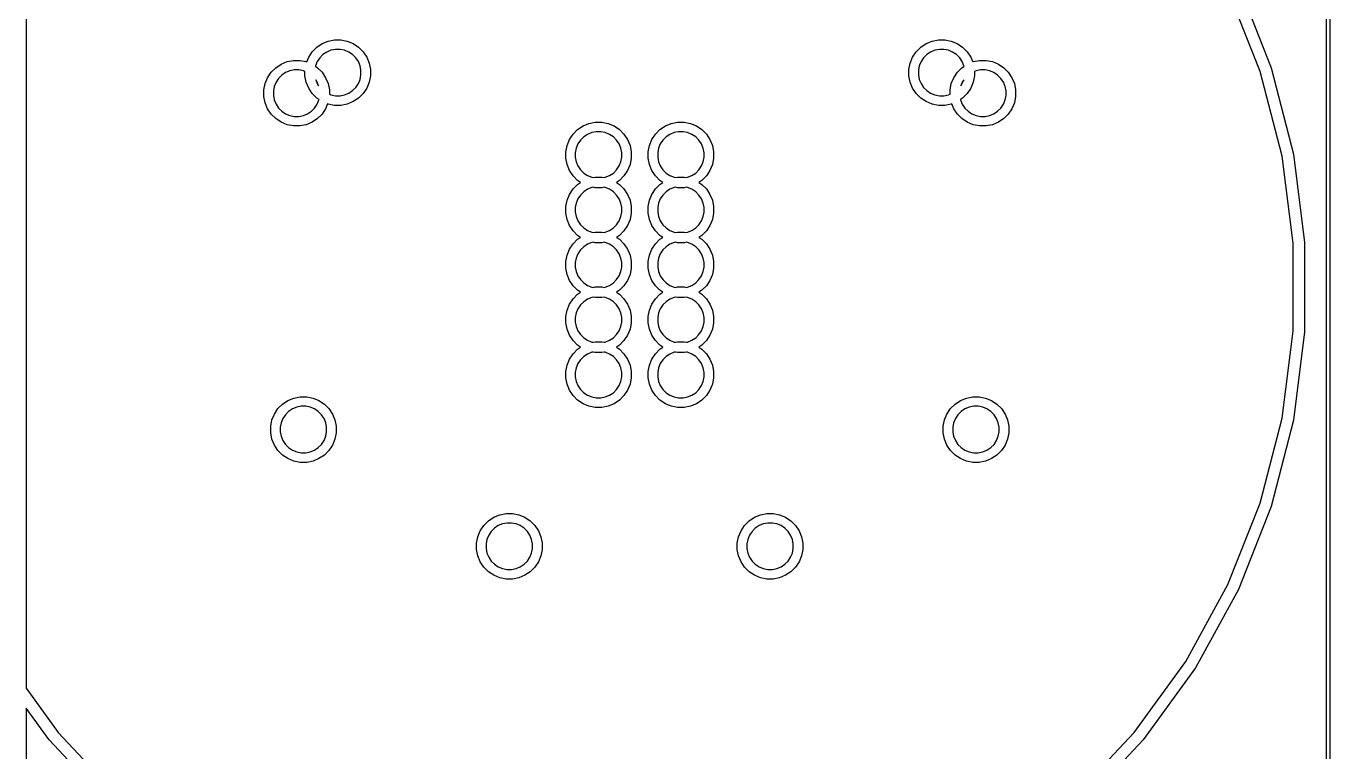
# Model space of a CAD drawing. Extents: x 2.38 to 7.63, y -6.62 to -2.09.
# Drawn here: x 6.884 to 7.632, y -3.032 to -2.616 of the extents above; entities that cross this region are included whole.
import ezdxf

# ---------------------------------------------------------------- set-up
doc = ezdxf.new("R2010")
doc.units = 0
doc.header["$MEASUREMENT"] = 0
doc.layers.add('BLACK', color=7, linetype='CONTINUOUS')

msp = doc.modelspace()

# ---------------------------------------------------------------- linework, layer by layer
at = {"layer": 'BLACK', "linetype": 'CONTINUOUS'}
for p, q in [((7.62992, -6.02074), (7.62992, -2.37631)), ((7.63189, -2.37595), (7.63189, -6.02083)), ((6.88386, -2.53587), (6.88386, -2.99594)), ((7.59189, -2.64212), (7.57337, -2.59534)), ((7.57943, -2.59249), (7.59826, -2.64005)), ((7.05377, -2.62617), (7.05719, -2.62475)), ((7.05719, -2.62475), (7.06082, -2.62403)), ((7.06082, -2.62403), (7.06453, -2.62403)), ((7.06453, -2.62403), (7.06816, -2.62475)), ((7.06816, -2.62475), (7.07159, -2.62617)), ((7.40023, -2.62617), (7.40365, -2.62475)), ((7.40365, -2.62475), (7.40728, -2.62403)), ((7.40728, -2.62403), (7.41099, -2.62403)), ((7.41099, -2.62403), (7.41462, -2.62475)), ((7.41462, -2.62475), (7.41804, -2.62617)), ((7.04601, -2.63393), (7.04807, -2.63085)), ((7.04807, -2.63085), (7.05069, -2.62823)), ((7.05069, -2.62823), (7.05377, -2.62617)), ((7.05419, -2.63249), (7.05233, -2.63434)), ((7.05637, -2.63103), (7.05419, -2.63249)), ((7.05879, -2.63003), (7.05637, -2.63103)), ((7.06137, -2.62951), (7.05879, -2.63003)), ((7.06399, -2.62951), (7.06137, -2.62951)), ((7.06656, -2.63003), (7.06399, -2.62951)), ((7.06899, -2.63103), (7.06656, -2.63003)), ((7.07117, -2.63249), (7.06899, -2.63103)), ((7.07302, -2.63434), (7.07117, -2.63249)), ((7.07159, -2.62617), (7.07467, -2.62823)), ((7.07467, -2.62823), (7.07729, -2.63085)), ((7.07729, -2.63085), (7.07934, -2.63393)), ((7.39247, -2.63393), (7.39453, -2.63085)), ((7.39453, -2.63085), (7.39715, -2.62823)), ((7.39715, -2.62823), (7.40023, -2.62617)), ((7.40064, -2.63249), (7.39879, -2.63434)), ((7.40282, -2.63103), (7.40064, -2.63249)), ((7.40525, -2.63003), (7.40282, -2.63103)), ((7.40782, -2.62951), (7.40525, -2.63003)), ((7.41045, -2.62951), (7.40782, -2.62951)), ((7.41302, -2.63003), (7.41045, -2.62951)), ((7.41544, -2.63103), (7.41302, -2.63003)), ((7.41763, -2.63249), (7.41544, -2.63103)), ((7.41948, -2.63434), (7.41763, -2.63249)), ((7.41804, -2.62617), (7.42112, -2.62823)), ((7.42112, -2.62823), (7.42374, -2.63085)), ((7.42374, -2.63085), (7.4258, -2.63393)), ((7.02445, -2.64266), (7.02707, -2.64004)), ((7.02707, -2.64004), (7.03015, -2.63798)), ((7.03015, -2.63798), (7.03357, -2.63656)), ((7.03357, -2.63656), (7.0372, -2.63584)), ((7.0372, -2.63584), (7.04091, -2.63584)), ((7.04091, -2.63584), (7.04454, -2.63656)), ((7.04454, -2.63656), (7.04486, -2.6367)), ((7.04486, -2.6367), (7.04601, -2.63393)), ((7.04987, -2.63895), (7.04981, -2.63922)), ((7.04981, -2.63922), (7.05104, -2.64004)), ((7.05087, -2.63652), (7.04987, -2.63895)), ((7.05233, -2.63434), (7.05087, -2.63652)), ((7.05104, -2.64004), (7.05366, -2.64266)), ((7.07448, -2.63652), (7.07302, -2.63434)), ((7.07549, -2.63895), (7.07448, -2.63652)), ((7.076, -2.64152), (7.07549, -2.63895)), ((7.07934, -2.63393), (7.08076, -2.63735)), ((7.08076, -2.63735), (7.08148, -2.64098)), ((7.39033, -2.64098), (7.39105, -2.63735)), ((7.39105, -2.63735), (7.39247, -2.63393)), ((7.39632, -2.63895), (7.39581, -2.64152)), ((7.39733, -2.63652), (7.39632, -2.63895)), ((7.39879, -2.63434), (7.39733, -2.63652)), ((7.41815, -2.64266), (7.42077, -2.64004)), ((7.42094, -2.63652), (7.41948, -2.63434)), ((7.42077, -2.64004), (7.422, -2.63922)), ((7.42194, -2.63895), (7.42094, -2.63652)), ((7.422, -2.63922), (7.42194, -2.63895)), ((7.4258, -2.63393), (7.42695, -2.6367)), ((7.42695, -2.6367), (7.42727, -2.63656)), ((7.42727, -2.63656), (7.4309, -2.63584)), ((7.4309, -2.63584), (7.43461, -2.63584)), ((7.43461, -2.63584), (7.43824, -2.63656)), ((7.43824, -2.63656), (7.44166, -2.63798)), ((7.44166, -2.63798), (7.44474, -2.64004)), ((7.44474, -2.64004), (7.44736, -2.64266)), ((7.59826, -2.64005), (7.61097, -2.68959)), ((7.02097, -2.64916), (7.02239, -2.64574)), ((7.02239, -2.64574), (7.02445, -2.64266)), ((7.02871, -2.64615), (7.02725, -2.64834)), ((7.03056, -2.6443), (7.02871, -2.64615)), ((7.03275, -2.64284), (7.03056, -2.6443)), ((7.03517, -2.64184), (7.03275, -2.64284)), ((7.03774, -2.64132), (7.03517, -2.64184)), ((7.04037, -2.64132), (7.03774, -2.64132)), ((7.04294, -2.64184), (7.04037, -2.64132)), ((7.04387, -2.64222), (7.04294, -2.64184)), ((7.04387, -2.64469), (7.04387, -2.64222)), ((7.04459, -2.64832), (7.04387, -2.64469)), ((7.05086, -2.64834), (7.05001, -2.64706)), ((7.05001, -2.64706), (7.05087, -2.64914)), ((7.05366, -2.64266), (7.05572, -2.64574)), ((7.05572, -2.64574), (7.05714, -2.64916)), ((7.07448, -2.64914), (7.07549, -2.64672)), ((7.07549, -2.64672), (7.076, -2.64415)), ((7.076, -2.64415), (7.076, -2.64152)), ((7.08148, -2.64469), (7.08076, -2.64832)), ((7.08148, -2.64098), (7.08148, -2.64469)), ((7.39033, -2.64469), (7.39033, -2.64098)), ((7.39105, -2.64832), (7.39033, -2.64469)), ((7.39581, -2.64152), (7.39581, -2.64415)), ((7.39581, -2.64415), (7.39632, -2.64672)), ((7.39632, -2.64672), (7.39733, -2.64914)), ((7.41467, -2.64916), (7.41609, -2.64574)), ((7.41609, -2.64574), (7.41815, -2.64266)), ((7.42094, -2.64914), (7.4218, -2.64706)), ((7.4218, -2.64706), (7.42095, -2.64834)), ((7.42794, -2.64469), (7.42722, -2.64832)), ((7.42887, -2.64184), (7.42794, -2.64222)), ((7.42794, -2.64222), (7.42794, -2.64469)), ((7.43144, -2.64132), (7.42887, -2.64184)), ((7.43407, -2.64132), (7.43144, -2.64132)), ((7.43664, -2.64184), (7.43407, -2.64132)), ((7.43907, -2.64284), (7.43664, -2.64184)), ((7.44125, -2.6443), (7.43907, -2.64284)), ((7.4431, -2.64615), (7.44125, -2.6443)), ((7.44456, -2.64834), (7.4431, -2.64615)), ((7.44736, -2.64266), (7.44942, -2.64574)), ((7.44942, -2.64574), (7.45084, -2.64916)), ((7.6044, -2.69084), (7.59189, -2.64212)), ((7.02025, -2.65279), (7.02097, -2.64916)), ((7.02025, -2.6565), (7.02025, -2.65279)), ((7.02625, -2.65076), (7.02573, -2.65333)), ((7.02573, -2.65333), (7.02573, -2.65596)), ((7.02725, -2.64834), (7.02625, -2.65076)), ((7.04601, -2.65174), (7.04459, -2.64832)), ((7.04807, -2.65482), (7.04601, -2.65174)), ((7.05069, -2.65744), (7.04807, -2.65482)), ((7.05172, -2.65042), (7.05086, -2.64834)), ((7.05087, -2.64914), (7.05172, -2.65042)), ((7.05714, -2.64916), (7.05786, -2.65279)), ((7.05786, -2.65279), (7.05786, -2.65526)), ((7.05786, -2.65526), (7.05879, -2.65564)), ((7.06656, -2.65564), (7.06899, -2.65464)), ((7.06899, -2.65464), (7.07117, -2.65318)), ((7.07117, -2.65318), (7.07302, -2.65133)), ((7.07302, -2.65133), (7.07448, -2.64914)), ((7.07729, -2.65482), (7.07467, -2.65744)), ((7.07934, -2.65174), (7.07729, -2.65482)), ((7.08076, -2.64832), (7.07934, -2.65174)), ((7.39247, -2.65174), (7.39105, -2.64832)), ((7.39453, -2.65482), (7.39247, -2.65174)), ((7.39715, -2.65744), (7.39453, -2.65482)), ((7.39733, -2.64914), (7.39879, -2.65133)), ((7.39879, -2.65133), (7.40064, -2.65318)), ((7.40064, -2.65318), (7.40282, -2.65464)), ((7.40282, -2.65464), (7.40525, -2.65564)), ((7.41302, -2.65564), (7.41395, -2.65526)), ((7.41395, -2.65279), (7.41467, -2.64916)), ((7.41395, -2.65526), (7.41395, -2.65279)), ((7.42095, -2.64834), (7.42009, -2.65042)), ((7.42009, -2.65042), (7.42094, -2.64914)), ((7.42374, -2.65482), (7.42112, -2.65744)), ((7.4258, -2.65174), (7.42374, -2.65482)), ((7.42722, -2.64832), (7.4258, -2.65174)), ((7.44557, -2.65076), (7.44456, -2.64834)), ((7.44608, -2.65333), (7.44557, -2.65076)), ((7.44608, -2.65596), (7.44608, -2.65333)), ((7.45084, -2.64916), (7.45156, -2.65279)), ((7.45156, -2.65279), (7.45156, -2.6565)), ((7.02097, -2.66013), (7.02025, -2.6565)), ((7.02239, -2.66355), (7.02097, -2.66013)), ((7.02573, -2.65596), (7.02625, -2.65853)), ((7.02625, -2.65853), (7.02725, -2.66096)), ((7.02725, -2.66096), (7.02871, -2.66314)), ((7.0494, -2.66314), (7.05086, -2.66096)), ((7.05192, -2.65826), (7.05069, -2.65744)), ((7.05086, -2.66096), (7.05186, -2.65853)), ((7.05186, -2.65853), (7.05192, -2.65826)), ((7.05687, -2.66078), (7.05572, -2.66355)), ((7.05719, -2.66092), (7.05687, -2.66078)), ((7.06082, -2.66164), (7.05719, -2.66092)), ((7.05879, -2.65564), (7.06137, -2.65616)), ((7.06453, -2.66164), (7.06082, -2.66164)), ((7.06137, -2.65616), (7.06399, -2.65616)), ((7.06399, -2.65616), (7.06656, -2.65564)), ((7.06816, -2.66092), (7.06453, -2.66164)), ((7.07159, -2.6595), (7.06816, -2.66092)), ((7.07467, -2.65744), (7.07159, -2.6595)), ((7.40023, -2.6595), (7.39715, -2.65744)), ((7.40365, -2.66092), (7.40023, -2.6595)), ((7.40728, -2.66164), (7.40365, -2.66092)), ((7.40525, -2.65564), (7.40782, -2.65616)), ((7.41099, -2.66164), (7.40728, -2.66164)), ((7.40782, -2.65616), (7.41045, -2.65616)), ((7.41045, -2.65616), (7.41302, -2.65564)), ((7.41462, -2.66092), (7.41099, -2.66164)), ((7.41494, -2.66078), (7.41462, -2.66092)), ((7.41609, -2.66355), (7.41494, -2.66078)), ((7.42112, -2.65744), (7.41989, -2.65826)), ((7.41989, -2.65826), (7.41995, -2.65853)), ((7.41995, -2.65853), (7.42095, -2.66096)), ((7.42095, -2.66096), (7.42241, -2.66314)), ((7.4431, -2.66314), (7.44456, -2.66096)), ((7.44456, -2.66096), (7.44557, -2.65853)), ((7.44557, -2.65853), (7.44608, -2.65596)), ((7.45084, -2.66013), (7.44942, -2.66355)), ((7.45156, -2.6565), (7.45084, -2.66013)), ((7.02445, -2.66663), (7.02239, -2.66355)), ((7.02707, -2.66925), (7.02445, -2.66663)), ((7.03015, -2.67131), (7.02707, -2.66925)), ((7.02871, -2.66314), (7.03056, -2.66499)), ((7.03056, -2.66499), (7.03275, -2.66645)), ((7.03275, -2.66645), (7.03517, -2.66746)), ((7.03517, -2.66746), (7.03774, -2.66797)), ((7.03774, -2.66797), (7.04037, -2.66797)), ((7.04037, -2.66797), (7.04294, -2.66746)), ((7.04294, -2.66746), (7.04537, -2.66645)), ((7.04537, -2.66645), (7.04755, -2.66499)), ((7.04755, -2.66499), (7.0494, -2.66314)), ((7.05104, -2.66925), (7.04796, -2.67131)), ((7.05366, -2.66663), (7.05104, -2.66925)), ((7.05572, -2.66355), (7.05366, -2.66663)), ((7.41815, -2.66663), (7.41609, -2.66355)), ((7.42077, -2.66925), (7.41815, -2.66663)), ((7.42385, -2.67131), (7.42077, -2.66925)), ((7.42241, -2.66314), (7.42426, -2.66499)), ((7.42426, -2.66499), (7.42645, -2.66645)), ((7.42645, -2.66645), (7.42887, -2.66746)), ((7.42887, -2.66746), (7.43144, -2.66797)), ((7.43144, -2.66797), (7.43407, -2.66797)), ((7.43407, -2.66797), (7.43664, -2.66746)), ((7.43664, -2.66746), (7.43907, -2.66645)), ((7.43907, -2.66645), (7.44125, -2.66499)), ((7.44125, -2.66499), (7.4431, -2.66314)), ((7.44474, -2.66925), (7.44166, -2.67131)), ((7.44736, -2.66663), (7.44474, -2.66925)), ((7.44942, -2.66355), (7.44736, -2.66663)), ((7.03357, -2.67273), (7.03015, -2.67131)), ((7.0372, -2.67345), (7.03357, -2.67273)), ((7.04091, -2.67345), (7.0372, -2.67345)), ((7.04454, -2.67273), (7.04091, -2.67345)), ((7.04796, -2.67131), (7.04454, -2.67273)), ((7.19768, -2.67809), (7.20029, -2.67547)), ((7.20029, -2.67547), (7.20338, -2.67341)), ((7.20338, -2.67341), (7.2068, -2.67199)), ((7.2084, -2.67727), (7.20597, -2.67827)), ((7.2068, -2.67199), (7.21043, -2.67127)), ((7.21097, -2.67676), (7.2084, -2.67727)), ((7.21043, -2.67127), (7.21414, -2.67127)), ((7.2136, -2.67676), (7.21097, -2.67676)), ((7.21617, -2.67727), (7.2136, -2.67676)), ((7.21414, -2.67127), (7.21777, -2.67199)), ((7.21859, -2.67827), (7.21617, -2.67727)), ((7.21777, -2.67199), (7.22119, -2.67341)), ((7.22119, -2.67341), (7.22427, -2.67547)), ((7.22427, -2.67547), (7.22689, -2.67809)), ((7.24492, -2.67809), (7.24754, -2.67547)), ((7.24754, -2.67547), (7.25062, -2.67341)), ((7.25062, -2.67341), (7.25404, -2.67199)), ((7.25564, -2.67727), (7.25322, -2.67827)), ((7.25404, -2.67199), (7.25768, -2.67127)), ((7.25822, -2.67676), (7.25564, -2.67727)), ((7.25768, -2.67127), (7.26138, -2.67127)), ((7.26084, -2.67676), (7.25822, -2.67676)), ((7.26341, -2.67727), (7.26084, -2.67676)), ((7.26138, -2.67127), (7.26501, -2.67199)), ((7.26584, -2.67827), (7.26341, -2.67727)), ((7.26501, -2.67199), (7.26844, -2.67341)), ((7.26844, -2.67341), (7.27152, -2.67547)), ((7.27152, -2.67547), (7.27414, -2.67809)), ((7.42727, -2.67273), (7.42385, -2.67131)), ((7.4309, -2.67345), (7.42727, -2.67273)), ((7.43461, -2.67345), (7.4309, -2.67345)), ((7.43824, -2.67273), (7.43461, -2.67345)), ((7.44166, -2.67131), (7.43824, -2.67273)), ((7.19348, -2.68823), (7.1942, -2.68459)), ((7.1942, -2.68459), (7.19562, -2.68117)), ((7.19562, -2.68117), (7.19768, -2.67809)), ((7.20048, -2.68377), (7.19947, -2.68619)), ((7.20194, -2.68159), (7.20048, -2.68377)), ((7.20379, -2.67973), (7.20194, -2.68159)), ((7.20597, -2.67827), (7.20379, -2.67973)), ((7.22078, -2.67973), (7.21859, -2.67827)), ((7.22263, -2.68159), (7.22078, -2.67973)), ((7.22409, -2.68377), (7.22263, -2.68159)), ((7.22509, -2.68619), (7.22409, -2.68377)), ((7.22689, -2.67809), (7.22895, -2.68117)), ((7.22895, -2.68117), (7.23037, -2.68459)), ((7.23037, -2.68459), (7.23109, -2.68823)), ((7.24072, -2.68823), (7.24144, -2.68459)), ((7.24144, -2.68459), (7.24286, -2.68117)), ((7.24286, -2.68117), (7.24492, -2.67809)), ((7.24772, -2.68377), (7.24672, -2.68619)), ((7.24918, -2.68159), (7.24772, -2.68377)), ((7.25104, -2.67973), (7.24918, -2.68159)), ((7.25322, -2.67827), (7.25104, -2.67973)), ((7.26802, -2.67973), (7.26584, -2.67827)), ((7.26987, -2.68159), (7.26802, -2.67973)), ((7.27133, -2.68377), (7.26987, -2.68159)), ((7.27234, -2.68619), (7.27133, -2.68377)), ((7.27414, -2.67809), (7.27619, -2.68117)), ((7.27619, -2.68117), (7.27761, -2.68459)), ((7.27761, -2.68459), (7.27833, -2.68823)), ((7.19348, -2.69193), (7.19348, -2.68823)), ((7.1942, -2.69556), (7.19348, -2.69193)), ((7.19947, -2.68619), (7.19896, -2.68877)), ((7.19896, -2.68877), (7.19896, -2.69139)), ((7.19896, -2.69139), (7.19947, -2.69396)), ((7.2256, -2.68877), (7.22509, -2.68619)), ((7.22509, -2.69396), (7.2256, -2.69139)), ((7.2256, -2.69139), (7.2256, -2.68877)), ((7.23109, -2.69193), (7.23037, -2.69556)), ((7.23109, -2.68823), (7.23109, -2.69193)), ((7.24072, -2.69193), (7.24072, -2.68823)), ((7.24144, -2.69556), (7.24072, -2.69193)), ((7.24672, -2.68619), (7.24621, -2.68877)), ((7.24621, -2.68877), (7.24621, -2.69139)), ((7.24621, -2.69139), (7.24672, -2.69396)), ((7.27285, -2.68877), (7.27234, -2.68619)), ((7.27234, -2.69396), (7.27285, -2.69139)), ((7.27285, -2.69139), (7.27285, -2.68877)), ((7.27833, -2.69193), (7.27761, -2.69556)), ((7.27833, -2.68823), (7.27833, -2.69193)), ((7.61071, -2.74075), (7.6044, -2.69084)), ((7.61097, -2.68959), (7.61739, -2.74033)), ((7.19562, -2.69899), (7.1942, -2.69556)), ((7.19768, -2.70207), (7.19562, -2.69899)), ((7.19947, -2.69396), (7.20048, -2.69639)), ((7.20048, -2.69639), (7.20194, -2.69857)), ((7.20194, -2.69857), (7.20379, -2.70043)), ((7.22078, -2.70043), (7.22263, -2.69857)), ((7.22263, -2.69857), (7.22409, -2.69639)), ((7.22409, -2.69639), (7.22509, -2.69396)), ((7.22895, -2.69899), (7.22689, -2.70207)), ((7.23037, -2.69556), (7.22895, -2.69899)), ((7.24286, -2.69899), (7.24144, -2.69556)), ((7.24492, -2.70207), (7.24286, -2.69899)), ((7.24672, -2.69396), (7.24772, -2.69639)), ((7.24772, -2.69639), (7.24918, -2.69857)), ((7.24918, -2.69857), (7.25104, -2.70043)), ((7.26802, -2.70043), (7.26987, -2.69857)), ((7.26987, -2.69857), (7.27133, -2.69639)), ((7.27133, -2.69639), (7.27234, -2.69396)), ((7.27619, -2.69899), (7.27414, -2.70207)), ((7.27761, -2.69556), (7.27619, -2.69899)), ((7.20029, -2.70469), (7.19768, -2.70207)), ((7.19768, -2.70959), (7.20029, -2.70697)), ((7.202, -2.70583), (7.20029, -2.70469)), ((7.20029, -2.70697), (7.202, -2.70583)), ((7.20379, -2.70043), (7.20597, -2.70188)), ((7.20597, -2.70188), (7.2084, -2.70289)), ((7.2084, -2.70289), (7.20911, -2.70303)), ((7.20911, -2.70303), (7.21043, -2.70277)), ((7.21043, -2.70277), (7.21414, -2.70277)), ((7.21414, -2.70277), (7.21545, -2.70303)), ((7.21545, -2.70303), (7.21617, -2.70289)), ((7.21617, -2.70289), (7.21859, -2.70188)), ((7.21859, -2.70188), (7.22078, -2.70043)), ((7.22427, -2.70469), (7.22257, -2.70583)), ((7.22257, -2.70583), (7.22427, -2.70697)), ((7.22689, -2.70207), (7.22427, -2.70469)), ((7.22427, -2.70697), (7.22689, -2.70959)), ((7.24754, -2.70469), (7.24492, -2.70207)), ((7.24492, -2.70959), (7.24754, -2.70697)), ((7.24925, -2.70583), (7.24754, -2.70469)), ((7.24754, -2.70697), (7.24925, -2.70583)), ((7.25104, -2.70043), (7.25322, -2.70188)), ((7.25322, -2.70188), (7.25564, -2.70289)), ((7.25564, -2.70289), (7.25636, -2.70303)), ((7.25636, -2.70303), (7.25768, -2.70277)), ((7.25768, -2.70277), (7.26138, -2.70277)), ((7.26138, -2.70277), (7.2627, -2.70303)), ((7.2627, -2.70303), (7.26341, -2.70289)), ((7.26341, -2.70289), (7.26584, -2.70188)), ((7.26584, -2.70188), (7.26802, -2.70043)), ((7.27152, -2.70469), (7.26981, -2.70583)), ((7.26981, -2.70583), (7.27152, -2.70697)), ((7.27414, -2.70207), (7.27152, -2.70469)), ((7.27152, -2.70697), (7.27414, -2.70959)), ((7.1942, -2.71609), (7.19562, -2.71267)), ((7.19562, -2.71267), (7.19768, -2.70959)), ((7.20048, -2.71526), (7.19947, -2.71769)), ((7.20194, -2.71308), (7.20048, -2.71526)), ((7.20379, -2.71123), (7.20194, -2.71308)), ((7.20597, -2.70977), (7.20379, -2.71123)), ((7.2084, -2.70877), (7.20597, -2.70977)), ((7.20911, -2.70862), (7.2084, -2.70877)), ((7.21043, -2.70889), (7.20911, -2.70862)), ((7.21414, -2.70889), (7.21043, -2.70889)), ((7.21545, -2.70862), (7.21414, -2.70889)), ((7.21617, -2.70877), (7.21545, -2.70862)), ((7.21859, -2.70977), (7.21617, -2.70877)), ((7.22078, -2.71123), (7.21859, -2.70977)), ((7.22263, -2.71308), (7.22078, -2.71123)), ((7.22409, -2.71526), (7.22263, -2.71308)), ((7.22509, -2.71769), (7.22409, -2.71526)), ((7.22689, -2.70959), (7.22895, -2.71267)), ((7.22895, -2.71267), (7.23037, -2.71609)), ((7.24144, -2.71609), (7.24286, -2.71267)), ((7.24286, -2.71267), (7.24492, -2.70959)), ((7.24772, -2.71526), (7.24672, -2.71769)), ((7.24918, -2.71308), (7.24772, -2.71526)), ((7.25104, -2.71123), (7.24918, -2.71308)), ((7.25322, -2.70977), (7.25104, -2.71123)), ((7.25564, -2.70877), (7.25322, -2.70977)), ((7.25636, -2.70862), (7.25564, -2.70877)), ((7.25768, -2.70889), (7.25636, -2.70862)), ((7.26138, -2.70889), (7.25768, -2.70889)), ((7.2627, -2.70862), (7.26138, -2.70889)), ((7.26341, -2.70877), (7.2627, -2.70862)), ((7.26584, -2.70977), (7.26341, -2.70877)), ((7.26802, -2.71123), (7.26584, -2.70977)), ((7.26987, -2.71308), (7.26802, -2.71123)), ((7.27133, -2.71526), (7.26987, -2.71308)), ((7.27234, -2.71769), (7.27133, -2.71526)), ((7.27414, -2.70959), (7.27619, -2.71267)), ((7.27619, -2.71267), (7.27761, -2.71609)), ((7.19348, -2.71972), (7.1942, -2.71609)), ((7.19348, -2.72343), (7.19348, -2.71972)), ((7.19947, -2.71769), (7.19896, -2.72026)), ((7.19896, -2.72026), (7.19896, -2.72289)), ((7.2256, -2.72026), (7.22509, -2.71769)), ((7.2256, -2.72289), (7.2256, -2.72026)), ((7.23037, -2.71609), (7.23109, -2.71972)), ((7.23109, -2.71972), (7.23109, -2.72343)), ((7.24072, -2.71972), (7.24144, -2.71609)), ((7.24072, -2.72343), (7.24072, -2.71972)), ((7.24672, -2.71769), (7.24621, -2.72026)), ((7.24621, -2.72026), (7.24621, -2.72289)), ((7.27285, -2.72026), (7.27234, -2.71769)), ((7.27285, -2.72289), (7.27285, -2.72026)), ((7.27761, -2.71609), (7.27833, -2.71972)), ((7.27833, -2.71972), (7.27833, -2.72343)), ((7.1942, -2.72706), (7.19348, -2.72343)), ((7.19562, -2.73048), (7.1942, -2.72706)), ((7.19896, -2.72289), (7.19947, -2.72546)), ((7.19947, -2.72546), (7.20048, -2.72788)), ((7.20048, -2.72788), (7.20194, -2.73007)), ((7.20194, -2.73007), (7.20379, -2.73192)), ((7.22078, -2.73192), (7.22263, -2.73007)), ((7.22263, -2.73007), (7.22409, -2.72788)), ((7.22409, -2.72788), (7.22509, -2.72546)), ((7.22509, -2.72546), (7.2256, -2.72289)), ((7.23037, -2.72706), (7.22895, -2.73048)), ((7.23109, -2.72343), (7.23037, -2.72706)), ((7.24144, -2.72706), (7.24072, -2.72343)), ((7.24286, -2.73048), (7.24144, -2.72706)), ((7.24621, -2.72289), (7.24672, -2.72546)), ((7.24672, -2.72546), (7.24772, -2.72788)), ((7.24772, -2.72788), (7.24918, -2.73007)), ((7.24918, -2.73007), (7.25104, -2.73192)), ((7.26802, -2.73192), (7.26987, -2.73007)), ((7.26987, -2.73007), (7.27133, -2.72788)), ((7.27133, -2.72788), (7.27234, -2.72546)), ((7.27234, -2.72546), (7.27285, -2.72289)), ((7.27761, -2.72706), (7.27619, -2.73048)), ((7.27833, -2.72343), (7.27761, -2.72706)), ((7.19768, -2.73356), (7.19562, -2.73048)), ((7.20029, -2.73618), (7.19768, -2.73356)), ((7.202, -2.73732), (7.20029, -2.73618)), ((7.20029, -2.73846), (7.202, -2.73732)), ((7.20379, -2.73192), (7.20597, -2.73338)), ((7.20597, -2.73338), (7.2084, -2.73438)), ((7.2084, -2.73438), (7.20911, -2.73453)), ((7.20911, -2.73453), (7.21043, -2.73426)), ((7.21043, -2.73426), (7.21414, -2.73426)), ((7.21414, -2.73426), (7.21545, -2.73453)), ((7.21545, -2.73453), (7.21617, -2.73438)), ((7.21617, -2.73438), (7.21859, -2.73338)), ((7.21859, -2.73338), (7.22078, -2.73192)), ((7.22427, -2.73618), (7.22257, -2.73732)), ((7.22257, -2.73732), (7.22427, -2.73846)), ((7.22689, -2.73356), (7.22427, -2.73618)), ((7.22895, -2.73048), (7.22689, -2.73356)), ((7.24492, -2.73356), (7.24286, -2.73048)), ((7.24754, -2.73618), (7.24492, -2.73356)), ((7.24925, -2.73732), (7.24754, -2.73618)), ((7.24754, -2.73846), (7.24925, -2.73732)), ((7.25104, -2.73192), (7.25322, -2.73338)), ((7.25322, -2.73338), (7.25564, -2.73438)), ((7.25564, -2.73438), (7.25636, -2.73453)), ((7.25636, -2.73453), (7.25768, -2.73426)), ((7.25768, -2.73426), (7.26138, -2.73426)), ((7.26138, -2.73426), (7.2627, -2.73453)), ((7.2627, -2.73453), (7.26341, -2.73438)), ((7.26341, -2.73438), (7.26584, -2.73338)), ((7.26584, -2.73338), (7.26802, -2.73192)), ((7.27152, -2.73618), (7.26981, -2.73732)), ((7.26981, -2.73732), (7.27152, -2.73846)), ((7.27414, -2.73356), (7.27152, -2.73618)), ((7.27619, -2.73048), (7.27414, -2.73356)), ((7.1942, -2.74759), (7.19562, -2.74416)), ((7.19562, -2.74416), (7.19768, -2.74108)), ((7.19768, -2.74108), (7.20029, -2.73846)), ((7.20194, -2.74458), (7.20048, -2.74676)), ((7.20379, -2.74272), (7.20194, -2.74458)), ((7.20597, -2.74127), (7.20379, -2.74272)), ((7.2084, -2.74026), (7.20597, -2.74127)), ((7.20911, -2.74012), (7.2084, -2.74026)), ((7.21043, -2.74038), (7.20911, -2.74012)), ((7.21414, -2.74038), (7.21043, -2.74038)), ((7.21545, -2.74012), (7.21414, -2.74038)), ((7.21617, -2.74026), (7.21545, -2.74012)), ((7.21859, -2.74127), (7.21617, -2.74026)), ((7.22078, -2.74272), (7.21859, -2.74127)), ((7.22263, -2.74458), (7.22078, -2.74272)), ((7.22409, -2.74676), (7.22263, -2.74458)), ((7.22427, -2.73846), (7.22689, -2.74108)), ((7.22689, -2.74108), (7.22895, -2.74416)), ((7.22895, -2.74416), (7.23037, -2.74759)), ((7.24144, -2.74759), (7.24286, -2.74416)), ((7.24286, -2.74416), (7.24492, -2.74108)), ((7.24492, -2.74108), (7.24754, -2.73846)), ((7.24918, -2.74458), (7.24772, -2.74676)), ((7.25104, -2.74272), (7.24918, -2.74458)), ((7.25322, -2.74127), (7.25104, -2.74272)), ((7.25564, -2.74026), (7.25322, -2.74127)), ((7.25636, -2.74012), (7.25564, -2.74026)), ((7.25768, -2.74038), (7.25636, -2.74012)), ((7.26138, -2.74038), (7.25768, -2.74038)), ((7.2627, -2.74012), (7.26138, -2.74038)), ((7.26341, -2.74026), (7.2627, -2.74012)), ((7.26584, -2.74127), (7.26341, -2.74026)), ((7.26802, -2.74272), (7.26584, -2.74127)), ((7.26987, -2.74458), (7.26802, -2.74272)), ((7.27133, -2.74676), (7.26987, -2.74458)), ((7.27152, -2.73846), (7.27414, -2.74108)), ((7.27414, -2.74108), (7.27619, -2.74416)), ((7.27619, -2.74416), (7.27761, -2.74759)), ((7.61071, -2.79106), (7.61071, -2.74075)), ((7.61739, -2.74033), (7.61739, -2.79148)), ((7.19348, -2.75122), (7.1942, -2.74759)), ((7.19348, -2.75492), (7.19348, -2.75122)), ((7.19947, -2.74919), (7.19896, -2.75176)), ((7.19896, -2.75176), (7.19896, -2.75438)), ((7.20048, -2.74676), (7.19947, -2.74919)), ((7.22509, -2.74919), (7.22409, -2.74676)), ((7.2256, -2.75176), (7.22509, -2.74919)), ((7.2256, -2.75438), (7.2256, -2.75176)), ((7.23037, -2.74759), (7.23109, -2.75122)), ((7.23109, -2.75122), (7.23109, -2.75492)), ((7.24072, -2.75122), (7.24144, -2.74759)), ((7.24072, -2.75492), (7.24072, -2.75122)), ((7.24672, -2.74919), (7.24621, -2.75176)), ((7.24621, -2.75176), (7.24621, -2.75438)), ((7.24772, -2.74676), (7.24672, -2.74919)), ((7.27234, -2.74919), (7.27133, -2.74676)), ((7.27285, -2.75176), (7.27234, -2.74919)), ((7.27285, -2.75438), (7.27285, -2.75176)), ((7.27761, -2.74759), (7.27833, -2.75122)), ((7.27833, -2.75122), (7.27833, -2.75492)), ((7.1942, -2.75856), (7.19348, -2.75492)), ((7.19562, -2.76198), (7.1942, -2.75856)), ((7.19896, -2.75438), (7.19947, -2.75696)), ((7.19947, -2.75696), (7.20048, -2.75938)), ((7.20048, -2.75938), (7.20194, -2.76156)), ((7.22263, -2.76156), (7.22409, -2.75938)), ((7.22409, -2.75938), (7.22509, -2.75696)), ((7.22509, -2.75696), (7.2256, -2.75438)), ((7.23037, -2.75856), (7.22895, -2.76198)), ((7.23109, -2.75492), (7.23037, -2.75856)), ((7.24144, -2.75856), (7.24072, -2.75492)), ((7.24286, -2.76198), (7.24144, -2.75856)), ((7.24621, -2.75438), (7.24672, -2.75696)), ((7.24672, -2.75696), (7.24772, -2.75938)), ((7.24772, -2.75938), (7.24918, -2.76156)), ((7.26987, -2.76156), (7.27133, -2.75938)), ((7.27133, -2.75938), (7.27234, -2.75696)), ((7.27234, -2.75696), (7.27285, -2.75438)), ((7.27761, -2.75856), (7.27619, -2.76198)), ((7.27833, -2.75492), (7.27761, -2.75856)), ((7.19768, -2.76506), (7.19562, -2.76198)), ((7.20029, -2.76768), (7.19768, -2.76506)), ((7.202, -2.76882), (7.20029, -2.76768)), ((7.20194, -2.76156), (7.20379, -2.76342)), ((7.20379, -2.76342), (7.20597, -2.76488)), ((7.20597, -2.76488), (7.2084, -2.76588)), ((7.2084, -2.76588), (7.20911, -2.76602)), ((7.20911, -2.76602), (7.21043, -2.76576)), ((7.21043, -2.76576), (7.21414, -2.76576)), ((7.21414, -2.76576), (7.21545, -2.76602)), ((7.21545, -2.76602), (7.21617, -2.76588)), ((7.21617, -2.76588), (7.21859, -2.76488)), ((7.21859, -2.76488), (7.22078, -2.76342)), ((7.22078, -2.76342), (7.22263, -2.76156)), ((7.22427, -2.76768), (7.22257, -2.76882)), ((7.22689, -2.76506), (7.22427, -2.76768)), ((7.22895, -2.76198), (7.22689, -2.76506)), ((7.24492, -2.76506), (7.24286, -2.76198)), ((7.24754, -2.76768), (7.24492, -2.76506)), ((7.24925, -2.76882), (7.24754, -2.76768)), ((7.24918, -2.76156), (7.25104, -2.76342)), ((7.25104, -2.76342), (7.25322, -2.76488)), ((7.25322, -2.76488), (7.25564, -2.76588)), ((7.25564, -2.76588), (7.25636, -2.76602)), ((7.25636, -2.76602), (7.25768, -2.76576)), ((7.25768, -2.76576), (7.26138, -2.76576)), ((7.26138, -2.76576), (7.2627, -2.76602)), ((7.2627, -2.76602), (7.26341, -2.76588)), ((7.26341, -2.76588), (7.26584, -2.76488)), ((7.26584, -2.76488), (7.26802, -2.76342)), ((7.26802, -2.76342), (7.26987, -2.76156)), ((7.27152, -2.76768), (7.26981, -2.76882)), ((7.27414, -2.76506), (7.27152, -2.76768)), ((7.27619, -2.76198), (7.27414, -2.76506)), ((7.19562, -2.77566), (7.19768, -2.77258)), ((7.19768, -2.77258), (7.20029, -2.76996)), ((7.20029, -2.76996), (7.202, -2.76882)), ((7.20379, -2.77422), (7.20194, -2.77608)), ((7.20597, -2.77276), (7.20379, -2.77422)), ((7.2084, -2.77176), (7.20597, -2.77276)), ((7.20911, -2.77162), (7.2084, -2.77176)), ((7.21043, -2.77188), (7.20911, -2.77162)), ((7.21414, -2.77188), (7.21043, -2.77188)), ((7.21545, -2.77162), (7.21414, -2.77188)), ((7.21617, -2.77176), (7.21545, -2.77162)), ((7.21859, -2.77276), (7.21617, -2.77176)), ((7.22078, -2.77422), (7.21859, -2.77276)), ((7.22263, -2.77608), (7.22078, -2.77422)), ((7.22257, -2.76882), (7.22427, -2.76996)), ((7.22427, -2.76996), (7.22689, -2.77258)), ((7.22689, -2.77258), (7.22895, -2.77566)), ((7.24286, -2.77566), (7.24492, -2.77258)), ((7.24492, -2.77258), (7.24754, -2.76996)), ((7.24754, -2.76996), (7.24925, -2.76882)), ((7.25104, -2.77422), (7.24918, -2.77608)), ((7.25322, -2.77276), (7.25104, -2.77422)), ((7.25564, -2.77176), (7.25322, -2.77276)), ((7.25636, -2.77162), (7.25564, -2.77176)), ((7.25768, -2.77188), (7.25636, -2.77162)), ((7.26138, -2.77188), (7.25768, -2.77188)), ((7.2627, -2.77162), (7.26138, -2.77188)), ((7.26341, -2.77176), (7.2627, -2.77162)), ((7.26584, -2.77276), (7.26341, -2.77176)), ((7.26802, -2.77422), (7.26584, -2.77276)), ((7.26987, -2.77608), (7.26802, -2.77422)), ((7.26981, -2.76882), (7.27152, -2.76996)), ((7.27152, -2.76996), (7.27414, -2.77258)), ((7.27414, -2.77258), (7.27619, -2.77566)), ((7.19348, -2.78271), (7.1942, -2.77908)), ((7.1942, -2.77908), (7.19562, -2.77566)), ((7.19947, -2.78068), (7.19896, -2.78325)), ((7.20048, -2.77826), (7.19947, -2.78068)), ((7.20194, -2.77608), (7.20048, -2.77826)), ((7.22409, -2.77826), (7.22263, -2.77608)), ((7.22509, -2.78068), (7.22409, -2.77826)), ((7.2256, -2.78325), (7.22509, -2.78068)), ((7.22895, -2.77566), (7.23037, -2.77908)), ((7.23037, -2.77908), (7.23109, -2.78271)), ((7.24072, -2.78271), (7.24144, -2.77908)), ((7.24144, -2.77908), (7.24286, -2.77566)), ((7.24672, -2.78068), (7.24621, -2.78325)), ((7.24772, -2.77826), (7.24672, -2.78068)), ((7.24918, -2.77608), (7.24772, -2.77826)), ((7.27133, -2.77826), (7.26987, -2.77608)), ((7.27234, -2.78068), (7.27133, -2.77826)), ((7.27285, -2.78325), (7.27234, -2.78068)), ((7.27619, -2.77566), (7.27761, -2.77908)), ((7.27761, -2.77908), (7.27833, -2.78271)), ((7.19348, -2.78642), (7.19348, -2.78271)), ((7.1942, -2.79005), (7.19348, -2.78642)), ((7.19562, -2.79348), (7.1942, -2.79005)), ((7.19896, -2.78325), (7.19896, -2.78588)), ((7.19896, -2.78588), (7.19947, -2.78845)), ((7.19947, -2.78845), (7.20048, -2.79088)), ((7.22409, -2.79088), (7.22509, -2.78845)), ((7.22509, -2.78845), (7.2256, -2.78588)), ((7.2256, -2.78588), (7.2256, -2.78325)), ((7.23037, -2.79005), (7.22895, -2.79348)), ((7.23109, -2.78642), (7.23037, -2.79005)), ((7.23109, -2.78271), (7.23109, -2.78642)), ((7.24072, -2.78642), (7.24072, -2.78271)), ((7.24144, -2.79005), (7.24072, -2.78642)), ((7.24286, -2.79348), (7.24144, -2.79005)), ((7.24621, -2.78325), (7.24621, -2.78588)), ((7.24621, -2.78588), (7.24672, -2.78845)), ((7.24672, -2.78845), (7.24772, -2.79088)), ((7.27133, -2.79088), (7.27234, -2.78845)), ((7.27234, -2.78845), (7.27285, -2.78588)), ((7.27285, -2.78588), (7.27285, -2.78325)), ((7.27761, -2.79005), (7.27619, -2.79348)), ((7.27833, -2.78642), (7.27761, -2.79005)), ((7.27833, -2.78271), (7.27833, -2.78642)), ((7.19768, -2.79656), (7.19562, -2.79348)), ((7.20029, -2.79917), (7.19768, -2.79656)), ((7.20048, -2.79088), (7.20194, -2.79306)), ((7.20194, -2.79306), (7.20379, -2.79491)), ((7.20379, -2.79491), (7.20597, -2.79637)), ((7.20597, -2.79637), (7.2084, -2.79738)), ((7.2084, -2.79738), (7.20911, -2.79752)), ((7.20911, -2.79752), (7.21043, -2.79726)), ((7.21043, -2.79726), (7.21414, -2.79726)), ((7.21414, -2.79726), (7.21545, -2.79752)), ((7.21545, -2.79752), (7.21617, -2.79738)), ((7.21617, -2.79738), (7.21859, -2.79637)), ((7.21859, -2.79637), (7.22078, -2.79491)), ((7.22078, -2.79491), (7.22263, -2.79306)), ((7.22263, -2.79306), (7.22409, -2.79088)), ((7.22689, -2.79656), (7.22427, -2.79917)), ((7.22895, -2.79348), (7.22689, -2.79656)), ((7.24492, -2.79656), (7.24286, -2.79348)), ((7.24754, -2.79917), (7.24492, -2.79656)), ((7.24772, -2.79088), (7.24918, -2.79306)), ((7.24918, -2.79306), (7.25104, -2.79491)), ((7.25104, -2.79491), (7.25322, -2.79637)), ((7.25322, -2.79637), (7.25564, -2.79738)), ((7.25564, -2.79738), (7.25636, -2.79752)), ((7.25636, -2.79752), (7.25768, -2.79726)), ((7.25768, -2.79726), (7.26138, -2.79726)), ((7.26138, -2.79726), (7.2627, -2.79752)), ((7.2627, -2.79752), (7.26341, -2.79738)), ((7.26341, -2.79738), (7.26584, -2.79637)), ((7.26584, -2.79637), (7.26802, -2.79491)), ((7.26802, -2.79491), (7.26987, -2.79306)), ((7.26987, -2.79306), (7.27133, -2.79088)), ((7.27414, -2.79656), (7.27152, -2.79917)), ((7.27619, -2.79348), (7.27414, -2.79656)), ((7.6044, -2.84097), (7.61071, -2.79106)), ((7.61739, -2.79148), (7.61097, -2.84222)), ((7.19562, -2.80715), (7.19768, -2.80407)), ((7.19768, -2.80407), (7.20029, -2.80145)), ((7.202, -2.80031), (7.20029, -2.79917)), ((7.20029, -2.80145), (7.202, -2.80031)), ((7.20597, -2.80426), (7.20379, -2.80572)), ((7.2084, -2.80325), (7.20597, -2.80426)), ((7.20911, -2.80311), (7.2084, -2.80325)), ((7.21043, -2.80337), (7.20911, -2.80311)), ((7.21414, -2.80337), (7.21043, -2.80337)), ((7.21545, -2.80311), (7.21414, -2.80337)), ((7.21617, -2.80325), (7.21545, -2.80311)), ((7.21859, -2.80426), (7.21617, -2.80325)), ((7.22078, -2.80572), (7.21859, -2.80426)), ((7.22427, -2.79917), (7.22257, -2.80031)), ((7.22257, -2.80031), (7.22427, -2.80145)), ((7.22427, -2.80145), (7.22689, -2.80407)), ((7.22689, -2.80407), (7.22895, -2.80715)), ((7.24286, -2.80715), (7.24492, -2.80407)), ((7.24492, -2.80407), (7.24754, -2.80145)), ((7.24925, -2.80031), (7.24754, -2.79917)), ((7.24754, -2.80145), (7.24925, -2.80031)), ((7.25322, -2.80426), (7.25104, -2.80572)), ((7.25564, -2.80325), (7.25322, -2.80426)), ((7.25636, -2.80311), (7.25564, -2.80325)), ((7.25768, -2.80337), (7.25636, -2.80311)), ((7.26138, -2.80337), (7.25768, -2.80337)), ((7.2627, -2.80311), (7.26138, -2.80337)), ((7.26341, -2.80325), (7.2627, -2.80311)), ((7.26584, -2.80426), (7.26341, -2.80325)), ((7.26802, -2.80572), (7.26584, -2.80426)), ((7.27152, -2.79917), (7.26981, -2.80031)), ((7.26981, -2.80031), (7.27152, -2.80145)), ((7.27152, -2.80145), (7.27414, -2.80407)), ((7.27414, -2.80407), (7.27619, -2.80715)), ((7.19348, -2.81421), (7.1942, -2.81058)), ((7.1942, -2.81058), (7.19562, -2.80715)), ((7.19947, -2.81218), (7.19896, -2.81475)), ((7.20048, -2.80975), (7.19947, -2.81218)), ((7.20194, -2.80757), (7.20048, -2.80975)), ((7.20379, -2.80572), (7.20194, -2.80757)), ((7.22263, -2.80757), (7.22078, -2.80572)), ((7.22409, -2.80975), (7.22263, -2.80757)), ((7.22509, -2.81218), (7.22409, -2.80975)), ((7.2256, -2.81475), (7.22509, -2.81218)), ((7.22895, -2.80715), (7.23037, -2.81058)), ((7.23037, -2.81058), (7.23109, -2.81421)), ((7.24072, -2.81421), (7.24144, -2.81058)), ((7.24144, -2.81058), (7.24286, -2.80715)), ((7.24672, -2.81218), (7.24621, -2.81475)), ((7.24772, -2.80975), (7.24672, -2.81218)), ((7.24918, -2.80757), (7.24772, -2.80975)), ((7.25104, -2.80572), (7.24918, -2.80757)), ((7.26987, -2.80757), (7.26802, -2.80572)), ((7.27133, -2.80975), (7.26987, -2.80757)), ((7.27234, -2.81218), (7.27133, -2.80975)), ((7.27285, -2.81475), (7.27234, -2.81218)), ((7.27619, -2.80715), (7.27761, -2.81058)), ((7.27761, -2.81058), (7.27833, -2.81421)), ((7.19348, -2.81792), (7.19348, -2.81421)), ((7.1942, -2.82155), (7.19348, -2.81792)), ((7.19896, -2.81475), (7.19896, -2.81738)), ((7.19896, -2.81738), (7.19947, -2.81995)), ((7.19947, -2.81995), (7.20048, -2.82237)), ((7.22409, -2.82237), (7.22509, -2.81995)), ((7.22509, -2.81995), (7.2256, -2.81738)), ((7.2256, -2.81738), (7.2256, -2.81475)), ((7.23109, -2.81792), (7.23037, -2.82155)), ((7.23109, -2.81421), (7.23109, -2.81792)), ((7.24072, -2.81792), (7.24072, -2.81421)), ((7.24144, -2.82155), (7.24072, -2.81792)), ((7.24621, -2.81475), (7.24621, -2.81738)), ((7.24621, -2.81738), (7.24672, -2.81995)), ((7.24672, -2.81995), (7.24772, -2.82237)), ((7.27133, -2.82237), (7.27234, -2.81995)), ((7.27234, -2.81995), (7.27285, -2.81738)), ((7.27285, -2.81738), (7.27285, -2.81475)), ((7.27833, -2.81792), (7.27761, -2.82155)), ((7.27833, -2.81421), (7.27833, -2.81792)), ((7.19562, -2.82497), (7.1942, -2.82155)), ((7.19768, -2.82805), (7.19562, -2.82497)), ((7.20048, -2.82237), (7.20194, -2.82455)), ((7.20194, -2.82455), (7.20379, -2.82641)), ((7.20379, -2.82641), (7.20597, -2.82787)), ((7.21859, -2.82787), (7.22078, -2.82641)), ((7.22078, -2.82641), (7.22263, -2.82455)), ((7.22263, -2.82455), (7.22409, -2.82237)), ((7.22895, -2.82497), (7.22689, -2.82805)), ((7.23037, -2.82155), (7.22895, -2.82497)), ((7.24286, -2.82497), (7.24144, -2.82155)), ((7.24492, -2.82805), (7.24286, -2.82497)), ((7.24772, -2.82237), (7.24918, -2.82455)), ((7.24918, -2.82455), (7.25104, -2.82641)), ((7.25104, -2.82641), (7.25322, -2.82787)), ((7.26584, -2.82787), (7.26802, -2.82641)), ((7.26802, -2.82641), (7.26987, -2.82455)), ((7.26987, -2.82455), (7.27133, -2.82237)), ((7.27619, -2.82497), (7.27414, -2.82805)), ((7.27761, -2.82155), (7.27619, -2.82497)), ((7.02838, -2.83557), (7.031, -2.83295)), ((7.031, -2.83295), (7.03408, -2.83089)), ((7.03408, -2.83089), (7.03751, -2.82948)), ((7.03911, -2.83475), (7.03668, -2.83575)), ((7.03751, -2.82948), (7.04114, -2.82875)), ((7.04168, -2.83424), (7.03911, -2.83475)), ((7.04114, -2.82875), (7.04484, -2.82875)), ((7.0443, -2.83424), (7.04168, -2.83424)), ((7.04688, -2.83475), (7.0443, -2.83424)), ((7.04484, -2.82875), (7.04848, -2.82948)), ((7.0493, -2.83575), (7.04688, -2.83475)), ((7.04848, -2.82948), (7.0519, -2.83089)), ((7.0519, -2.83089), (7.05498, -2.83295)), ((7.05498, -2.83295), (7.0576, -2.83557)), ((7.20029, -2.83067), (7.19768, -2.82805)), ((7.20338, -2.83273), (7.20029, -2.83067)), ((7.2068, -2.83415), (7.20338, -2.83273)), ((7.20597, -2.82787), (7.2084, -2.82887)), ((7.21043, -2.83487), (7.2068, -2.83415)), ((7.2084, -2.82887), (7.21097, -2.82938)), ((7.21414, -2.83487), (7.21043, -2.83487)), ((7.21097, -2.82938), (7.2136, -2.82938)), ((7.2136, -2.82938), (7.21617, -2.82887)), ((7.21777, -2.83415), (7.21414, -2.83487)), ((7.21617, -2.82887), (7.21859, -2.82787)), ((7.22119, -2.83273), (7.21777, -2.83415)), ((7.22427, -2.83067), (7.22119, -2.83273)), ((7.22689, -2.82805), (7.22427, -2.83067)), ((7.24754, -2.83067), (7.24492, -2.82805)), ((7.25062, -2.83273), (7.24754, -2.83067)), ((7.25404, -2.83415), (7.25062, -2.83273)), ((7.25322, -2.82787), (7.25564, -2.82887)), ((7.25768, -2.83487), (7.25404, -2.83415)), ((7.25564, -2.82887), (7.25822, -2.82938)), ((7.26138, -2.83487), (7.25768, -2.83487)), ((7.25822, -2.82938), (7.26084, -2.82938)), ((7.26084, -2.82938), (7.26341, -2.82887)), ((7.26501, -2.83415), (7.26138, -2.83487)), ((7.26341, -2.82887), (7.26584, -2.82787)), ((7.26844, -2.83273), (7.26501, -2.83415)), ((7.27152, -2.83067), (7.26844, -2.83273)), ((7.27414, -2.82805), (7.27152, -2.83067)), ((7.41421, -2.83557), (7.41683, -2.83295)), ((7.41683, -2.83295), (7.41991, -2.83089)), ((7.41991, -2.83089), (7.42333, -2.82948)), ((7.42493, -2.83475), (7.42251, -2.83575)), ((7.42333, -2.82948), (7.42697, -2.82875)), ((7.42751, -2.83424), (7.42493, -2.83475)), ((7.42697, -2.82875), (7.43067, -2.82875)), ((7.43013, -2.83424), (7.42751, -2.83424)), ((7.4327, -2.83475), (7.43013, -2.83424)), ((7.43067, -2.82875), (7.4343, -2.82948)), ((7.43513, -2.83575), (7.4327, -2.83475)), ((7.4343, -2.82948), (7.43773, -2.83089)), ((7.43773, -2.83089), (7.44081, -2.83295)), ((7.44081, -2.83295), (7.44343, -2.83557)), ((7.02419, -2.84571), (7.02491, -2.84207)), ((7.02491, -2.84207), (7.02633, -2.83865)), ((7.02633, -2.83865), (7.02838, -2.83557)), ((7.03119, -2.84125), (7.03018, -2.84367)), ((7.03264, -2.83907), (7.03119, -2.84125)), ((7.0345, -2.83721), (7.03264, -2.83907)), ((7.03668, -2.83575), (7.0345, -2.83721)), ((7.05148, -2.83721), (7.0493, -2.83575)), ((7.05334, -2.83907), (7.05148, -2.83721)), ((7.0548, -2.84125), (7.05334, -2.83907)), ((7.0558, -2.84367), (7.0548, -2.84125)), ((7.0576, -2.83557), (7.05966, -2.83865)), ((7.05966, -2.83865), (7.06108, -2.84207)), ((7.06108, -2.84207), (7.0618, -2.84571)), ((7.41001, -2.84571), (7.41073, -2.84207)), ((7.41073, -2.84207), (7.41215, -2.83865)), ((7.41215, -2.83865), (7.41421, -2.83557)), ((7.41701, -2.84125), (7.41601, -2.84367)), ((7.41847, -2.83907), (7.41701, -2.84125)), ((7.42033, -2.83721), (7.41847, -2.83907)), ((7.42251, -2.83575), (7.42033, -2.83721)), ((7.43731, -2.83721), (7.43513, -2.83575)), ((7.43917, -2.83907), (7.43731, -2.83721)), ((7.44062, -2.84125), (7.43917, -2.83907)), ((7.44163, -2.84367), (7.44062, -2.84125)), ((7.44343, -2.83557), (7.44549, -2.83865)), ((7.44549, -2.83865), (7.4469, -2.84207)), ((7.4469, -2.84207), (7.44763, -2.84571)), ((7.59189, -2.88969), (7.6044, -2.84097)), ((7.61097, -2.84222), (7.59826, -2.89176)), ((7.02419, -2.84941), (7.02419, -2.84571)), ((7.02491, -2.85304), (7.02419, -2.84941)), ((7.03018, -2.84367), (7.02967, -2.84625)), ((7.02967, -2.84625), (7.02967, -2.84887)), ((7.02967, -2.84887), (7.03018, -2.85144)), ((7.05631, -2.84625), (7.0558, -2.84367)), ((7.0558, -2.85144), (7.05631, -2.84887)), ((7.05631, -2.84887), (7.05631, -2.84625)), ((7.0618, -2.84941), (7.06108, -2.85304)), ((7.0618, -2.84571), (7.0618, -2.84941)), ((7.41001, -2.84941), (7.41001, -2.84571)), ((7.41073, -2.85304), (7.41001, -2.84941)), ((7.41601, -2.84367), (7.4155, -2.84625)), ((7.4155, -2.84625), (7.4155, -2.84887)), ((7.4155, -2.84887), (7.41601, -2.85144)), ((7.44214, -2.84625), (7.44163, -2.84367)), ((7.44163, -2.85144), (7.44214, -2.84887)), ((7.44214, -2.84887), (7.44214, -2.84625)), ((7.44763, -2.84941), (7.4469, -2.85304)), ((7.44763, -2.84571), (7.44763, -2.84941)), ((7.02633, -2.85647), (7.02491, -2.85304)), ((7.02838, -2.85955), (7.02633, -2.85647)), ((7.03018, -2.85144), (7.03119, -2.85387)), ((7.03119, -2.85387), (7.03264, -2.85605)), ((7.03264, -2.85605), (7.0345, -2.85791)), ((7.05148, -2.85791), (7.05334, -2.85605)), ((7.05334, -2.85605), (7.0548, -2.85387)), ((7.0548, -2.85387), (7.0558, -2.85144)), ((7.05966, -2.85647), (7.0576, -2.85955)), ((7.06108, -2.85304), (7.05966, -2.85647)), ((7.41215, -2.85647), (7.41073, -2.85304)), ((7.41421, -2.85955), (7.41215, -2.85647)), ((7.41601, -2.85144), (7.41701, -2.85387)), ((7.41701, -2.85387), (7.41847, -2.85605)), ((7.41847, -2.85605), (7.42033, -2.85791)), ((7.43731, -2.85791), (7.43917, -2.85605)), ((7.43917, -2.85605), (7.44062, -2.85387)), ((7.44062, -2.85387), (7.44163, -2.85144)), ((7.44549, -2.85647), (7.44343, -2.85955)), ((7.4469, -2.85304), (7.44549, -2.85647)), ((7.031, -2.86217), (7.02838, -2.85955)), ((7.03408, -2.86423), (7.031, -2.86217)), ((7.03751, -2.86564), (7.03408, -2.86423)), ((7.0345, -2.85791), (7.03668, -2.85936)), ((7.03668, -2.85936), (7.03911, -2.86037)), ((7.03911, -2.86037), (7.04168, -2.86088)), ((7.04168, -2.86088), (7.0443, -2.86088)), ((7.0443, -2.86088), (7.04688, -2.86037)), ((7.04688, -2.86037), (7.0493, -2.85936)), ((7.0519, -2.86423), (7.04848, -2.86564)), ((7.0493, -2.85936), (7.05148, -2.85791)), ((7.05498, -2.86217), (7.0519, -2.86423)), ((7.0576, -2.85955), (7.05498, -2.86217)), ((7.41683, -2.86217), (7.41421, -2.85955)), ((7.41991, -2.86423), (7.41683, -2.86217)), ((7.42333, -2.86564), (7.41991, -2.86423)), ((7.42033, -2.85791), (7.42251, -2.85936)), ((7.42251, -2.85936), (7.42493, -2.86037)), ((7.42493, -2.86037), (7.42751, -2.86088)), ((7.42751, -2.86088), (7.43013, -2.86088)), ((7.43013, -2.86088), (7.4327, -2.86037)), ((7.4327, -2.86037), (7.43513, -2.85936)), ((7.43773, -2.86423), (7.4343, -2.86564)), ((7.43513, -2.85936), (7.43731, -2.85791)), ((7.44081, -2.86217), (7.43773, -2.86423)), ((7.44343, -2.85955), (7.44081, -2.86217)), ((7.04114, -2.86637), (7.03751, -2.86564)), ((7.04484, -2.86637), (7.04114, -2.86637)), ((7.04848, -2.86564), (7.04484, -2.86637)), ((7.42697, -2.86637), (7.42333, -2.86564)), ((7.43067, -2.86637), (7.42697, -2.86637)), ((7.4343, -2.86564), (7.43067, -2.86637)), ((7.57337, -2.93647), (7.59189, -2.88969)), ((7.59826, -2.89176), (7.57943, -2.93932)), ((7.14649, -2.9025), (7.14911, -2.89988)), ((7.14911, -2.89988), (7.15219, -2.89782)), ((7.15219, -2.89782), (7.15562, -2.8964)), ((7.15722, -2.90168), (7.15479, -2.90268)), ((7.15562, -2.8964), (7.15925, -2.89568)), ((7.15979, -2.90117), (7.15722, -2.90168)), ((7.15925, -2.89568), (7.16295, -2.89568)), ((7.16241, -2.90117), (7.15979, -2.90117)), ((7.16499, -2.90168), (7.16241, -2.90117)), ((7.16295, -2.89568), (7.16659, -2.8964)), ((7.16741, -2.90268), (7.16499, -2.90168)), ((7.16659, -2.8964), (7.17001, -2.89782)), ((7.17001, -2.89782), (7.17309, -2.89988)), ((7.17309, -2.89988), (7.17571, -2.9025)), ((7.2961, -2.9025), (7.29872, -2.89988)), ((7.29872, -2.89988), (7.3018, -2.89782)), ((7.3018, -2.89782), (7.30522, -2.8964)), ((7.30682, -2.90168), (7.3044, -2.90268)), ((7.30522, -2.8964), (7.30886, -2.89568)), ((7.3094, -2.90117), (7.30682, -2.90168)), ((7.30886, -2.89568), (7.31256, -2.89568)), ((7.31202, -2.90117), (7.3094, -2.90117)), ((7.31459, -2.90168), (7.31202, -2.90117)), ((7.31256, -2.89568), (7.31619, -2.8964)), ((7.31702, -2.90268), (7.31459, -2.90168)), ((7.31619, -2.8964), (7.31962, -2.89782)), ((7.31962, -2.89782), (7.3227, -2.89988)), ((7.3227, -2.89988), (7.32532, -2.9025)), ((7.1423, -2.91264), (7.14302, -2.909)), ((7.14302, -2.909), (7.14444, -2.90558)), ((7.14444, -2.90558), (7.14649, -2.9025)), ((7.1493, -2.90818), (7.14829, -2.9106)), ((7.15075, -2.906), (7.1493, -2.90818)), ((7.15261, -2.90414), (7.15075, -2.906)), ((7.15479, -2.90268), (7.15261, -2.90414)), ((7.16959, -2.90414), (7.16741, -2.90268)), ((7.17145, -2.906), (7.16959, -2.90414)), ((7.17291, -2.90818), (7.17145, -2.906)), ((7.17391, -2.9106), (7.17291, -2.90818)), ((7.17571, -2.9025), (7.17777, -2.90558)), ((7.17777, -2.90558), (7.17919, -2.909)), ((7.17919, -2.909), (7.17991, -2.91264)), ((7.2919, -2.91264), (7.29262, -2.909)), ((7.29262, -2.909), (7.29404, -2.90558)), ((7.29404, -2.90558), (7.2961, -2.9025)), ((7.2989, -2.90818), (7.2979, -2.9106)), ((7.30036, -2.906), (7.2989, -2.90818)), ((7.30222, -2.90414), (7.30036, -2.906)), ((7.3044, -2.90268), (7.30222, -2.90414)), ((7.3192, -2.90414), (7.31702, -2.90268)), ((7.32106, -2.906), (7.3192, -2.90414)), ((7.32251, -2.90818), (7.32106, -2.906)), ((7.32352, -2.9106), (7.32251, -2.90818)), ((7.32532, -2.9025), (7.32737, -2.90558)), ((7.32737, -2.90558), (7.32879, -2.909)), ((7.32879, -2.909), (7.32952, -2.91264)), ((7.1423, -2.91634), (7.1423, -2.91264)), ((7.14302, -2.91997), (7.1423, -2.91634)), ((7.14829, -2.9106), (7.14778, -2.91318)), ((7.14778, -2.91318), (7.14778, -2.9158)), ((7.14778, -2.9158), (7.14829, -2.91837)), ((7.17442, -2.91318), (7.17391, -2.9106)), ((7.17391, -2.91837), (7.17442, -2.9158)), ((7.17442, -2.9158), (7.17442, -2.91318)), ((7.17991, -2.91634), (7.17919, -2.91997)), ((7.17991, -2.91264), (7.17991, -2.91634)), ((7.2919, -2.91634), (7.2919, -2.91264)), ((7.29262, -2.91997), (7.2919, -2.91634)), ((7.2979, -2.9106), (7.29739, -2.91318)), ((7.29739, -2.91318), (7.29739, -2.9158)), ((7.29739, -2.9158), (7.2979, -2.91837)), ((7.32403, -2.91318), (7.32352, -2.9106)), ((7.32352, -2.91837), (7.32403, -2.9158)), ((7.32403, -2.9158), (7.32403, -2.91318)), ((7.32952, -2.91634), (7.32879, -2.91997)), ((7.32952, -2.91264), (7.32952, -2.91634)), ((7.14444, -2.9234), (7.14302, -2.91997)), ((7.14649, -2.92648), (7.14444, -2.9234)), ((7.14829, -2.91837), (7.1493, -2.9208)), ((7.1493, -2.9208), (7.15075, -2.92298)), ((7.15075, -2.92298), (7.15261, -2.92484)), ((7.16959, -2.92484), (7.17145, -2.92298)), ((7.17145, -2.92298), (7.17291, -2.9208)), ((7.17291, -2.9208), (7.17391, -2.91837)), ((7.17777, -2.9234), (7.17571, -2.92648)), ((7.17919, -2.91997), (7.17777, -2.9234)), ((7.29404, -2.9234), (7.29262, -2.91997)), ((7.2961, -2.92648), (7.29404, -2.9234)), ((7.2979, -2.91837), (7.2989, -2.9208)), ((7.2989, -2.9208), (7.30036, -2.92298)), ((7.30036, -2.92298), (7.30222, -2.92484)), ((7.3192, -2.92484), (7.32106, -2.92298)), ((7.32106, -2.92298), (7.32251, -2.9208)), ((7.32251, -2.9208), (7.32352, -2.91837)), ((7.32737, -2.9234), (7.32532, -2.92648)), ((7.32879, -2.91997), (7.32737, -2.9234)), ((7.14911, -2.9291), (7.14649, -2.92648)), ((7.15219, -2.93115), (7.14911, -2.9291)), ((7.15562, -2.93257), (7.15219, -2.93115)), ((7.15261, -2.92484), (7.15479, -2.92629)), ((7.15479, -2.92629), (7.15722, -2.9273)), ((7.15722, -2.9273), (7.15979, -2.92781)), ((7.15979, -2.92781), (7.16241, -2.92781)), ((7.16241, -2.92781), (7.16499, -2.9273)), ((7.16499, -2.9273), (7.16741, -2.92629)), ((7.17001, -2.93115), (7.16659, -2.93257)), ((7.16741, -2.92629), (7.16959, -2.92484)), ((7.17309, -2.9291), (7.17001, -2.93115)), ((7.17571, -2.92648), (7.17309, -2.9291)), ((7.29872, -2.9291), (7.2961, -2.92648)), ((7.3018, -2.93115), (7.29872, -2.9291)), ((7.30522, -2.93257), (7.3018, -2.93115)), ((7.30222, -2.92484), (7.3044, -2.92629)), ((7.3044, -2.92629), (7.30682, -2.9273)), ((7.30682, -2.9273), (7.3094, -2.92781)), ((7.3094, -2.92781), (7.31202, -2.92781)), ((7.31202, -2.92781), (7.31459, -2.9273)), ((7.31459, -2.9273), (7.31702, -2.92629)), ((7.31962, -2.93115), (7.31619, -2.93257)), ((7.31702, -2.92629), (7.3192, -2.92484)), ((7.3227, -2.9291), (7.31962, -2.93115)), ((7.32532, -2.92648), (7.3227, -2.9291)), ((7.15925, -2.93329), (7.15562, -2.93257)), ((7.16295, -2.93329), (7.15925, -2.93329)), ((7.16659, -2.93257), (7.16295, -2.93329)), ((7.30886, -2.93329), (7.30522, -2.93257)), ((7.31256, -2.93329), (7.30886, -2.93329)), ((7.31619, -2.93257), (7.31256, -2.93329)), ((7.54914, -2.98055), (7.57337, -2.93647)), ((7.57943, -2.93932), (7.55479, -2.98414)), ((7.51957, -3.02125), (7.54914, -2.98055)), ((7.55479, -2.98414), (7.52472, -3.02552)), ((6.88386, -2.99594), (6.90225, -3.02125)), ((6.89709, -3.02552), (6.88386, -3.00731)), ((6.88386, -3.00731), (6.88386, -3.03076)), ((6.90225, -3.02125), (6.93668, -3.05792)), ((7.48513, -3.05792), (7.51957, -3.02125)), ((6.9321, -3.0628), (6.89709, -3.02552)), ((7.52472, -3.02552), (7.48971, -3.0628)), ((6.88386, -3.03076), (6.88387, -3.03091)), ((6.88387, -3.03091), (6.88386, -3.03105)), ((6.88386, -3.03105), (6.88386, -3.12795))]:
    msp.add_line(p, q, dxfattribs=at)

doc.saveas('drawing.dxf')
